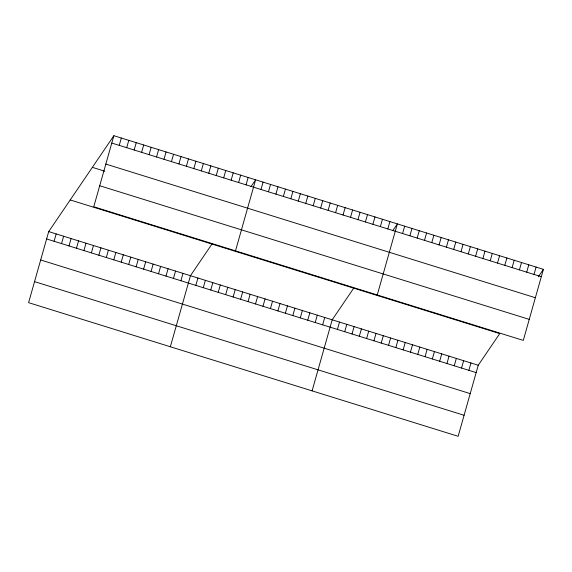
<?xml version="1.0" encoding="UTF-8"?>
<svg xmlns="http://www.w3.org/2000/svg" width="572" height="572" viewBox="0 0 572 572"><rect width="100%" height="100%" fill="white"/><g stroke="black" fill="none" stroke-linecap="round" stroke-linejoin="round"><path stroke-width="0.86" d="M113.864 135.7L93.758 206.757L523.294 340.404L543.4 269.34L113.864 135.7L48.706 231.596L28.6 302.659L458.136 436.3L478.242 365.243L499.749 333.598L70.206 199.95M54.083 241.284L56.17 233.919M61.547 243.6L63.628 236.243M69.005 245.924L71.092 238.56M76.469 248.248L78.55 240.883M83.927 250.565L86.007 243.207M119.241 145.381L121.321 138.024M91.384 252.888L93.472 245.524M126.698 147.705L128.786 140.34M98.849 255.212L100.929 247.848M134.163 150.021L136.243 142.664M106.306 257.529L108.394 250.171M141.62 152.345L143.708 144.981M113.771 259.852L115.851 252.488M149.085 154.669L151.165 147.304M121.228 262.169L123.309 254.812M156.542 156.985L158.623 149.628M128.686 264.493L130.773 257.128M164 159.309L166.087 151.945M136.15 266.817L138.231 259.452M171.464 161.633L173.545 154.268M143.608 269.133L145.696 261.776M178.922 163.95L181.009 156.592M151.072 271.457L153.153 264.092M186.386 166.273L188.467 158.909M158.53 273.781L160.61 266.416M193.844 168.59L195.924 161.232M165.987 276.097L168.075 268.74M201.301 170.914L203.389 163.556M173.452 278.421L175.532 271.057M208.766 173.237L210.846 165.873M180.909 280.745L182.997 273.38M216.223 175.554L218.311 168.197M170.349 346.761L190.455 275.704L211.955 244.051M223.688 177.878L225.768 170.513M195.831 285.385L197.912 278.021M231.145 180.201L233.226 172.837M203.296 287.702L205.377 280.344M238.61 182.518L240.69 175.161M210.753 290.025L212.834 282.661M246.067 184.842L248.148 177.477M218.211 292.349L220.299 284.985M235.5 250.858L255.612 179.801L250.972 186.629M225.675 294.666L227.756 287.308M260.989 189.482L263.07 182.125M233.133 296.99L235.221 289.625M268.447 191.806L270.527 184.441M240.597 299.313L242.678 291.949M275.911 194.13L277.992 186.765M248.055 301.63L250.136 294.273M283.369 196.446L285.449 189.089M255.512 303.954L257.6 296.589M290.826 198.77L292.914 191.405M262.977 306.277L265.058 298.913M298.291 201.087L300.372 193.729M270.434 308.594L272.522 301.237M305.748 203.41L307.836 196.046M277.899 310.918L279.98 303.553M313.213 205.734L315.294 198.37M285.356 313.234L287.437 305.877M320.67 208.051L322.751 200.693M292.814 315.558L294.902 308.201M328.128 210.374L330.216 203.01M300.279 317.882L302.359 310.517M335.592 212.698L337.673 205.334M307.736 320.198L309.824 312.841M343.05 215.015L345.138 207.657M315.201 322.522L317.281 315.158M350.514 217.339L352.595 209.974M322.658 324.846L324.739 317.481M357.972 219.662L360.053 212.298M312.097 390.862L332.203 319.805L353.703 288.159M365.429 221.979L367.517 214.622M337.423 329.436L339.503 322.072M372.894 224.303L374.975 216.938M344.723 331.71L346.804 324.345M380.351 226.619L382.439 219.262M352.023 333.984L354.111 326.619M387.816 228.943L389.897 221.578M359.33 336.25L361.411 328.893M377.248 294.966L397.354 223.902L392.721 230.73M366.631 338.524L368.711 331.159M402.574 233.533L404.661 226.176M373.931 340.798L376.018 333.433M409.881 235.807L411.962 228.45M381.231 343.071L383.319 335.707M417.181 238.081L419.262 230.716M388.538 345.338L390.619 337.98M424.481 240.354L426.569 232.99M395.838 347.612L397.919 340.247M431.781 242.621L433.869 235.264M403.138 349.885L405.226 342.521M439.089 244.895L441.169 237.537M410.446 352.159L412.526 344.794M446.389 247.168L448.469 239.804M417.746 354.425L419.827 347.068M453.689 249.442L455.777 242.078M425.046 356.699L427.127 349.335M460.996 251.709L463.077 244.351M432.346 358.973L434.434 351.608M468.296 253.982L470.377 246.625M439.653 361.247L441.734 353.882M475.597 256.256L477.684 248.892M446.954 363.513L449.034 356.156M482.897 258.53L484.984 251.165M454.254 365.787L456.342 358.422M490.204 260.796L492.285 253.439M461.554 368.061L463.642 360.696M497.504 263.07L499.585 255.713M468.861 370.334L470.942 362.97M504.804 265.344L506.892 257.979M512.112 267.617L514.192 260.253M519.412 269.884L521.492 262.527M526.712 272.158L528.793 264.8M534.012 274.431L536.1 267.067M538.338 276.791L543.4 269.34M111.783 143.057L541.319 276.705M105.834 164.078L535.371 297.726M92.364 167.346L104.798 171.214M99.707 185.736L529.243 319.383M48.706 231.596L478.242 365.243M46.625 238.96L476.161 372.601M40.676 259.981L470.213 393.622M34.549 281.638L464.085 415.279"/></g></svg>
